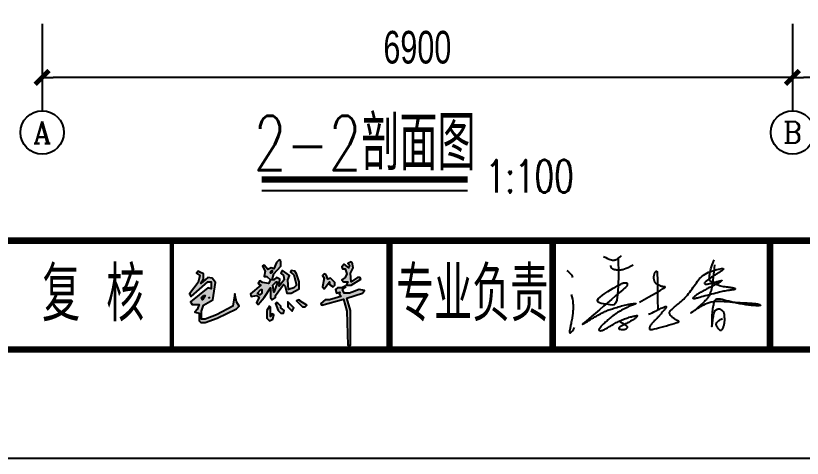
# Model space of a CAD drawing. Extents: x -316592 to 60787, y -138940 to -60306.
# Drawn here: x -3089 to 4144, y -106597 to -102528 of the extents above; entities that cross this region are included whole.
import ezdxf
from ezdxf.enums import TextEntityAlignment as Align

# ---------------------------------------------------------------- set-up
doc = ezdxf.new("R2010")
doc.units = 0
doc.header["$LTSCALE"] = 1000
doc.header["$MEASUREMENT"] = 0
for name, color, linetype in [('AXIS', 4, 'Continuous'), ('AXIS_TEXT', 7, 'Continuous'), ('FHDI签名', 4, 'Continuous'), ('HIDE_B', 7, 'Continuous'), ('PUB_DIM', 7, 'Continuous'), ('图框', 7, 'Continuous'), ('文字', 7, 'Continuous')]:
    doc.layers.add(name, color=color, linetype=linetype)
doc.styles.add('COMPLEX', font='COMPLEX')
doc.styles.add('HZ', font='HZTXT_E.SHX', dxfattribs={"width": 0.7, "bigfont": 'HZTXT.SHX'})
doc.styles.get("Standard").update_dxf_attribs({"font": 'simplex1.shx', "width": 0.7, "bigfont": 'hztxt.shx'})
doc.dimstyles.new('LZGPS', dxfattribs={"dimscale": 100, "dimtxt": 3, "dimasz": 1, "dimexe": 1, "dimexo": 2, "dimgap": 1.25, "dimtad": 1, "dimdec": 0, "dimzin": 0, "dimdsep": 46, "dimtxsty": 'HZ', "dimblk": '$dimbk', "dimcen": 2, "dimclrd": 256, "dimclre": 256, "dimazin": 0, "dimtfac": 1, "dimtdec": 0, "dimtix": 1, "dimtmove": 2, "dimatfit": 3, "dimfxl": 0, "dimtolj": 1, "dimtzin": 0, "dimarcsym": 0})

# ---------------------------------------------------------------- blocks, each defined once
blk = doc.blocks.new('$dimbk')
blk.add_line((0, 0), (-1, 0))
blk.add_lwpolyline([(-0.636, -0.636, 0.45, 0.45, 0), (0.636, 0.636, 0.45, 0.45, 0)], format="xyseb")
blk = doc.blocks.new('*D38')
at = {"layer": 'Defpoints', "color": 0}
for p in [(4054.1, -102602), (5054.1, -102602), (4054.1, -103094.4)]:
    blk.add_point(p, dxfattribs=at)
at = {"layer": 'PUB_DIM', "lineweight": -2}
for p, q in [((4054.1, -102802), (4054.1, -103194.4)), ((5054.1, -102802), (5054.1, -103194.4)), ((4954.1, -103094.4), (4154.1, -103094.4))]:
    blk.add_line(p, q, dxfattribs=at)
at = {"layer": 'PUB_DIM', "lineweight": -2, "xscale": 100, "yscale": 100, "zscale": 100, "rotation": 180}
blk.add_blockref('$dimbk', (4054.1, -103094.4), dxfattribs=at)
at = {"layer": 'PUB_DIM', "lineweight": -2, "xscale": 100, "yscale": 100, "zscale": 100}
blk.add_blockref('$dimbk', (5054.1, -103094.4), dxfattribs=at)
at = {"layer": 'PUB_DIM', "color": 0, "insert": (4554.1, -102819.4), "char_height": 300, "attachment_point": 5, "style": 'HZ'}
blk.add_mtext('\\A1;1000', dxfattribs=at)
blk = doc.blocks.new('*D39')
at = {"layer": 'Defpoints', "color": 0}
for p in [(-2845.9, -102602), (4054.1, -102602), (-2845.9, -103094.4)]:
    blk.add_point(p, dxfattribs=at)
at = {"layer": 'PUB_DIM', "lineweight": -2}
for p, q in [((-2845.9, -102802), (-2845.9, -103194.4)), ((4054.1, -102802), (4054.1, -103194.4)), ((3954.1, -103094.4), (-2745.9, -103094.4))]:
    blk.add_line(p, q, dxfattribs=at)
at = {"layer": 'PUB_DIM', "lineweight": -2, "xscale": 100, "yscale": 100, "zscale": 100, "rotation": 180}
blk.add_blockref('$dimbk', (-2845.9, -103094.4), dxfattribs=at)
at = {"layer": 'PUB_DIM', "lineweight": -2, "xscale": 100, "yscale": 100, "zscale": 100}
blk.add_blockref('$dimbk', (4054.1, -103094.4), dxfattribs=at)
at = {"layer": 'PUB_DIM', "color": 0, "insert": (604.1, -102819.4), "char_height": 300, "attachment_point": 5, "style": 'HZ'}
blk.add_mtext('\\A1;6900', dxfattribs=at)
blk = doc.blocks.new('_AXISO')
blk.add_circle((0, 0), 0.5)
at = {"layer": 'AXIS_TEXT', "style": 'COMPLEX', "width": 1.041667}
blk.add_attdef('A', text='', height=0.56, dxfattribs=at).set_placement((-0.25, -0.28), (0.25, -0.28), align=Align.FIT)
blk = doc.blocks.new('包燕华')
at = {"linetype": 'Continuous'}
h = blk.add_hatch(color=4, dxfattribs=at)
h.paths.add_polyline_path([(122, 116), (120, 112), (113, 113), (110, 115), (108, 112), (111, 110), (99, 100), (100, 97), (106, 98), (109, 96), (106, 90), (108, 88), (115, 96), (122, 107), (122, 96), (124, 93), (128, 96), (128, 98), (137, 111), (139, 109), (141, 101), (146, 101), (155, 106), (155, 114), (152, 123), (150, 126), (146, 127), (145, 125), (149, 122), (152, 110), (149, 107), (143, 105), (142, 116), (144, 121), (136, 127), (134, 124), (137, 121), (138, 116), (132, 109), (133, 117), (129, 119), (126, 116), (124, 116), (126, 123), (134, 132), (134, 138), (132, 139), (129, 136), (126, 129), (123, 130), (119, 128), (115, 133), (113, 132), (116, 126), (115, 120), (118, 120)])
h.paths.add_polyline_path([(122, 124), (123, 126), (124, 127), (124, 125)], flags=16)
h.paths.add_polyline_path([(129, 114), (130, 113), (126, 102), (125, 110), (128, 113)], flags=16)
h.paths.add_polyline_path([(112, 105), (112, 101), (110, 99), (107, 101), (111, 105)], flags=16)
h.paths.add_polyline_path([(122, 85), (121, 86), (118, 81), (118, 72), (121, 69), (125, 71), (126, 76), (124, 77), (122, 74)])
h.paths.add_polyline_path([(131, 81), (134, 78), (137, 78), (138, 81), (134, 84), (134, 86), (131, 89), (129, 90), (128, 89)])
h.paths.add_polyline_path([(147, 80), (149, 84), (143, 90), (142, 91), (142, 85)])
h.paths.add_polyline_path([(159, 85), (162, 85), (164, 87), (156, 92), (155, 93), (152, 92)])
h.paths.add_polyline_path([(206, 94), (210, 80), (211, 41), (214, 41), (214, 81), (210, 95), (228, 101), (230, 104), (224, 105), (213, 101), (207, 101), (205, 105), (209, 108), (208, 109), (204, 107), (199, 107), (197, 105), (198, 101), (202, 102), (201, 100), (203, 97), (190, 93), (185, 93), (180, 89), (181, 87)])
h.paths.add_polyline_path([(190, 114), (190, 111), (194, 108), (196, 110), (196, 113), (191, 118), (188, 117), (186, 122), (184, 123), (182, 121), (184, 118), (182, 108), (184, 106)])
h.paths.add_polyline_path([(214, 124), (217, 130), (216, 136), (215, 137), (211, 135), (213, 133), (212, 130), (207, 134), (204, 131), (205, 129), (208, 129), (210, 123), (208, 119), (204, 116), (206, 114), (211, 114), (209, 110), (215, 110), (226, 117), (225, 119), (222, 119), (215, 114)])
h = blk.add_hatch(color=4, dxfattribs=at)
h.paths.add_polyline_path([(40, 88), (38, 82), (35, 79), (40, 78), (40, 69), (42, 67), (47, 67), (61, 72), (83, 83), (86, 86), (83, 91), (81, 100), (79, 86), (60, 76), (47, 71), (43, 71), (43, 80), (45, 87), (56, 93), (59, 113), (55, 118), (50, 119), (42, 112), (45, 117), (45, 123), (41, 125), (39, 126), (37, 124), (41, 121), (39, 113), (29, 100), (31, 97), (50, 114), (54, 114), (54, 106), (50, 107), (30, 91), (32, 88)])
h.paths.add_polyline_path([(43, 96), (45, 98), (47, 98), (44, 93)], flags=16)
at = {"color": 4, "linetype": 'Continuous', "elevation": 15547796}
for points in [[(134, 138), (132, 139), (129, 136), (126, 129), (123, 130), (119, 128), (115, 133), (113, 132), (116, 126), (115, 120), (118, 120), (122, 116), (120, 112), (113, 113), (110, 115), (108, 112), (111, 110), (99, 100), (100, 97), (106, 98), (109, 96), (106, 90), (108, 88), (115, 96), (122, 107), (122, 96), (124, 93), (128, 96), (128, 98), (137, 111), (139, 109), (141, 101), (146, 101), (155, 106), (155, 114), (152, 123), (150, 126), (146, 127), (145, 125), (149, 122), (152, 110), (149, 107), (143, 105), (142, 116), (144, 121), (136, 127), (134, 124), (137, 121), (138, 116), (132, 109), (133, 117), (129, 119), (126, 116), (124, 116), (126, 123), (134, 132), (134, 138)], [(216, 136), (215, 137), (211, 135), (213, 133), (212, 130), (207, 134), (204, 131), (205, 129), (208, 129), (210, 123), (208, 119), (204, 116), (206, 114), (211, 114), (209, 110), (215, 110), (226, 117), (225, 119), (222, 119), (215, 114), (214, 124), (217, 130), (216, 136)], [(123, 126), (124, 127), (124, 125), (122, 124), (123, 126)], [(41, 125), (39, 126), (37, 124), (41, 121), (39, 113), (29, 100), (31, 97), (50, 114), (54, 114), (54, 106), (50, 107), (30, 91), (32, 88), (40, 88), (38, 82), (35, 79), (40, 78), (40, 69), (42, 67), (47, 67), (61, 72), (83, 83), (86, 86), (83, 91), (81, 100), (79, 86), (60, 76), (47, 71), (43, 71), (43, 80), (45, 87), (56, 93), (59, 113), (55, 118), (50, 119), (42, 112), (45, 117), (45, 123), (41, 125)], [(186, 122), (184, 123), (182, 121), (184, 118), (182, 108), (184, 106), (190, 114), (190, 111), (194, 108), (196, 110), (196, 113), (191, 118), (188, 117), (186, 122)], [(128, 113), (129, 114), (130, 113), (126, 102), (125, 110), (128, 113)], [(209, 108), (208, 109), (204, 107), (199, 107), (197, 105), (198, 101), (202, 102), (201, 100), (203, 97), (190, 93), (185, 93), (180, 89), (181, 87), (206, 94), (210, 80), (211, 41), (214, 41), (214, 81), (210, 95), (228, 101), (230, 104), (224, 105), (213, 101), (207, 101), (205, 105), (209, 108)], [(111, 105), (112, 105), (112, 101), (110, 99), (107, 101), (111, 105)], [(45, 98), (47, 98), (44, 93), (43, 96), (45, 98)], [(51, 95), (52, 96), (51, 95)], [(143, 90), (142, 91), (142, 85), (147, 80), (149, 84), (143, 90)], [(156, 92), (155, 93), (152, 92), (159, 85), (162, 85), (164, 87), (156, 92)], [(122, 85), (121, 86), (118, 81), (118, 72), (121, 69), (125, 71), (126, 76), (124, 77), (122, 74), (122, 85)], [(131, 89), (129, 90), (128, 89), (131, 81), (134, 78), (137, 78), (138, 81), (134, 84), (134, 86), (131, 89)]]:
    blk.add_lwpolyline(points, dxfattribs=at)
blk = doc.blocks.new('A$C073010F7')
at = {"color": 4}
for points in [[(449.5, 653.1), (451.2, 513.8), (449.7, 410.1), (444.9, 336.8), (437.2, 288.8), (426.7, 261), (413.6, 248.2), (398.1, 245.4), (380.4, 247.4), (360.7, 250), (340.3, 252.6), (320.3, 255.7), (301.9, 259.4), (286.5, 264.3), (275.1, 270.6), (269.1, 278.6), (269.7, 288.8), (277.7, 301.3), (292, 315.7), (311.2, 331.2), (333.8, 347.4), (358.4, 363.6), (383.3, 379.1), (407.3, 393.3), (428.7, 405.7), (446.4, 415.7), (460.7, 423.4), (472, 429.2), (480.7, 433.4), (487.5, 436.2), (492.7, 438), (496.8, 439), (500.4, 439.6), (503.9, 439.9), (507.2, 440), (510.4, 440.1), (513.4, 440), (516.2, 439.9), (518.7, 439.7), (520.9, 439.5), (522.7, 439.3), (524.1, 439.2), (525.2, 439), (526, 438.8), (526.6, 438.4), (526.9, 437.9), (527.2, 437.1), (527.4, 436), (527.6, 434.6), (527.9, 432.8), (528.1, 430.7), (528.3, 428.3), (528.4, 425.7), (528.4, 423), (528.2, 420.2), (527.7, 417.5), (526.8, 414.9), (525.6, 412.3), (523.3, 409.3), (519.3, 405.2), (513, 399.4), (503.6, 391.2), (490.6, 380), (473.2, 365.2), (450.9, 346.1), (423.2, 322.5), (391.3, 295.3), (356.7, 265.6), (320.8, 234.9), (285, 204.2), (250.8, 174.9), (219.7, 148.3), (193.1, 125.5), (172.1, 107.5), (156.6, 94.1), (146.1, 84.9), (140, 79.3), (137.8, 76.9), (139.1, 77.1), (143.4, 79.5), (150.1, 83.6), (158.7, 88.9), (169, 95.2), (180.6, 102.3), (193.1, 109.9), (206.3, 117.9), (219.8, 126), (233.3, 134), (246.5, 141.8), (259.1, 149), (271.1, 155.8), (282.6, 162.2), (293.5, 168.1), (304, 173.6), (314.1, 178.7), (323.7, 183.4), (333.1, 187.8), (342.1, 191.8), (351, 195.6), (360, 199.2), (369.1, 202.7), (378.6, 206.1), (388.6, 209.6), (399.3, 213.1), (410.9, 216.9), (423.4, 220.8), (436.6, 224.8), (450.5, 228.9), (464.6, 233), (478.7, 237), (492.7, 240.7), (506.3, 244.2), (519.2, 247.3), (531.3, 249.9), (542.4, 252.1), (552.7, 253.9), (562, 255.3), (570.5, 256.4), (578, 257.2), (584.6, 257.8), (590.3, 258.1), (595.1, 258.3), (598.9, 258.3), (601.7, 258.1), (603.4, 257.7), (604.1, 257), (603.6, 256.1), (602, 255), (599.2, 253.6), (595.1, 251.9), (589.8, 249.9), (583.5, 247.6), (576.1, 244.8), (567.9, 241.7), (558.8, 238.1), (548.9, 234.1), (538.4, 229.5), (527.3, 224.3), (515.7, 218.7), (503.9, 212.7), (491.9, 206.3), (479.8, 199.6), (467.9, 192.8), (456.2, 185.8), (444.9, 178.8), (434.1, 171.8), (423.8, 164.8), (413.9, 157.8), (404.4, 150.8), (395.2, 143.8), (386.3, 136.7), (377.5, 129.6), (368.9, 122.5), (360.4, 115.3), (352.1, 108.1), (344, 101), (336.1, 93.9), (328.6, 87.1), (321.5, 80.4), (314.9, 73.9), (308.9, 67.8), (303.4, 62), (298.5, 56.6), (294.3, 51.6), (290.6, 47), (287.5, 42.7), (285.1, 38.9), (283.2, 35.5), (281.8, 32.6), (281.1, 30.1), (280.9, 28), (281.2, 26.3), (281.9, 24.9), (283.1, 23.7), (284.6, 22.8), (286.4, 22), (288.5, 21.4), (290.9, 20.9), (293.5, 20.5), (296.6, 20.5), (300.2, 20.8), (304.4, 21.6), (309.3, 22.9), (314.9, 25), (321.4, 27.8), (328.8, 31.5), (336.9, 35.9), (345.8, 40.9), (355.2, 46.4), (364.9, 52.2), (374.9, 58.1), (384.9, 64.1), (394.9, 70), (404.7, 75.6), (414.4, 81), (424, 86.2), (433.6, 91.2), (443.3, 96.1), (453.1, 100.8), (463.1, 105.5), (473.3, 110), (483.8, 114.5), (494.5, 118.9), (505.3, 123.1), (516.1, 127.2), (526.8, 131), (537.2, 134.5), (547.2, 137.7), (556.7, 140.6), (565.6, 143.1), (574, 145.2), (581.6, 147), (588.6, 148.4), (594.8, 149.6), (600.3, 150.6), (604.9, 151.4), (608.8, 152), (611.8, 152.4), (614.1, 152.7), (615.6, 152.8), (616.5, 152.6), (617, 152.2), (616.9, 151.4), (616.5, 150.3), (615.9, 148.9), (615, 147), (613.8, 144.7), (612.1, 142), (609.8, 138.9), (606.9, 135.5), (603.1, 131.8), (598.3, 127.7), (592.4, 123.3), (585.3, 118.6), (577.3, 113.7), (568.5, 108.7), (559.2, 103.6), (549.6, 98.6), (540, 93.6), (530.6, 88.8), (521.7, 84.2), (513.5, 79.9), (505.9, 76), (499, 72.3), (492.7, 69), (487.1, 66), (482, 63.3), (477.5, 60.8), (473.7, 58.7), (470.3, 56.9), (467.4, 55.3), (465, 53.9), (463, 52.6), (461.4, 51.5), (460, 50.3), (458.9, 49.1), (458.1, 47.8), (457.4, 46.4), (456.8, 45), (456.5, 43.4), (456.3, 41.9), (456.3, 40.4), (456.5, 39), (456.8, 37.7), (457.4, 36.6), (458.1, 35.8), (459.1, 35.1), (460.2, 34.5), (461.4, 34.1), (462.9, 33.8), (464.4, 33.6), (466.2, 33.4), (468, 33.2), (470, 33), (472.1, 32.7), (474.3, 32.5), (476.6, 32.2), (478.9, 32), (481.3, 31.7), (483.7, 31.5), (486.1, 31.4), (488.6, 31.3), (491, 31.2), (493.5, 31.2), (496, 31.3), (498.6, 31.5), (501.3, 31.9), (504, 32.3), (506.9, 32.9), (509.9, 33.7), (512.9, 34.6), (516, 35.7), (519, 37), (521.9, 38.5), (524.6, 40.3), (527.2, 42.2), (529.4, 44.5), (531.3, 47.1), (532, 50.2), (530.7, 54.1), (526.7, 59.1), (519.1, 65.5), (507.1, 73.4), (489.9, 83.2), (466.7, 95.2)], [(322.1, 671.7), (340.6, 661.6), (356.3, 653.8), (369.7, 648), (381, 644), (390.7, 641.4), (399, 640.1), (406.4, 639.7), (413.2, 639.9), (419.8, 640.5), (426.3, 641.8), (433, 644.1), (440.1, 647.6), (448, 652.8), (456.8, 659.9), (466.7, 669.2), (478.1, 681)], [(715.5, 165), (732.3, 171.7), (747.7, 178.1), (762.1, 184.4), (775.3, 190.5), (787.5, 196.3), (798.8, 201.9), (809.4, 207.2), (819.2, 212.1), (828.3, 216.8), (836.8, 221.1), (844.5, 224.8), (851.4, 228.1), (857.4, 230.7), (862.4, 232.6), (866.4, 233.7), (869.3, 233.9), (871, 233.2), (871.7, 231.6), (871.3, 229.3), (870, 226.1), (867.9, 222.2), (865, 217.8), (861.5, 212.7), (857.4, 207.1), (852.8, 201.1), (847.7, 194.8), (842.4, 188.2), (836.9, 181.6), (831.3, 174.9), (825.8, 168.4), (820.3, 162.1), (815.1, 156.2), (810.2, 150.7), (805.6, 145.6), (801.2, 140.8), (797, 136.4), (793.1, 132.2), (789.2, 128.2), (785.4, 124.4), (781.7, 120.7), (777.9, 117.1), (774.2, 113.5), (770.5, 109.9), (766.8, 106.3), (763.1, 102.6), (759.5, 99), (755.9, 95.2), (752.4, 91.4), (748.9, 87.5), (745.5, 83.5), (742.3, 79.4), (739.2, 75.5), (736.3, 71.5), (733.7, 67.7), (731.3, 64.1), (729.2, 60.6), (727.5, 57.5), (726.2, 54.5), (725.1, 51.7), (724.3, 49.2), (723.7, 46.9), (723.5, 44.7), (723.4, 42.7), (723.5, 40.8), (723.8, 39), (724.3, 37.4), (724.9, 35.9), (725.7, 34.6), (726.6, 33.4), (727.7, 32.3), (728.9, 31.3), (730.2, 30.5), (731.8, 29.9), (733.9, 29.5), (737, 29.6), (741.7, 30.1), (748.4, 31.3), (757.6, 33.3), (769.7, 36.1), (785.2, 40), (804.2, 44.9), (826.2, 50.7), (849.8, 57.1), (874.1, 63.8), (898, 70.6), (920.5, 77.1), (940.4, 83.2), (956.8, 88.5), (968.7, 92.8), (976.6, 96.3), (981.1, 99), (982.7, 101.2), (982.1, 102.9), (979.8, 104.4), (976.4, 105.7), (972.7, 107.1), (968.9, 108.6), (965.3, 110.3), (961.7, 112.1), (958.2, 114.2), (954.6, 116.4), (951, 118.9), (947.2, 121.5), (943.2, 124.4), (939.1, 127.5), (934.8, 130.8), (930.5, 134.2), (926.3, 137.7), (922.2, 141.2), (918.3, 144.7), (914.7, 148.2), (911.6, 151.7), (908.9, 155), (906.6, 158.1), (904.8, 161.2), (903.4, 164.2), (902.3, 167), (901.5, 169.8), (900.9, 172.5), (900.7, 175.2), (900.6, 177.8), (900.8, 180.4), (901.3, 183.1), (902.4, 185.9), (903.9, 189), (906.1, 192.4), (909, 196.1), (912.8, 200.3), (917.3, 205), (922.8, 210.2), (929, 215.9), (936, 222.1), (943.7, 228.7), (952.1, 235.8), (961.1, 243.4), (970.7, 251.3), (980.8, 259.7), (991.3, 268.5), (1002.1, 277.8), (1013.2, 287.7), (1024.3, 298), (1035.5, 309), (1046.6, 320.6), (1057.4, 332.8), (1068, 345.6), (1078.3, 359), (1088.4, 372.8), (1098.3, 386.7), (1107.9, 400.7), (1117.4, 414.6), (1126.8, 428.2), (1136, 441.4), (1145.2, 454), (1154.6, 466), (1164.3, 477.5), (1174.7, 488.3), (1185.9, 498.5), (1198.1, 508), (1211.7, 517), (1226.7, 525.3), (1243.4, 533), (1261.3, 540), (1279.6, 546.3), (1297.8, 551.7), (1315.2, 556.4), (1331.3, 560), (1345.3, 562.8), (1356.8, 564.5), (1365.1, 565.2), (1370.5, 564.9), (1373.5, 563.8), (1374.2, 562), (1373.2, 559.6), (1370.7, 556.7), (1367.2, 553.6), (1363, 550.2), (1358.4, 546.8), (1353.5, 543.2), (1348.3, 539.6), (1342.9, 535.9), (1337.2, 532.2), (1331.3, 528.3), (1325.2, 524.4), (1318.9, 520.4), (1312.4, 516.3), (1305.9, 512.2), (1299.3, 508), (1292.9, 503.9), (1286.5, 499.9), (1280.4, 496), (1274.6, 492.2), (1269.1, 488.6), (1264.1, 485.2), (1259.4, 482), (1255.1, 479), (1251, 476), (1247, 473.1), (1243.2, 470.3), (1239.3, 467.5), (1235.5, 464.6), (1231.6, 461.7), (1227.6, 458.7), (1223.8, 455.7), (1220.1, 452.8), (1216.8, 449.9), (1213.8, 447.1), (1211.3, 444.3), (1209.5, 441.8), (1208.3, 439.4), (1207.7, 437.1), (1207.8, 435.1), (1208.4, 433.3), (1209.5, 431.8), (1211, 430.4), (1212.9, 429.4), (1215.1, 428.6), (1217.7, 428.2), (1220.6, 428), (1223.9, 428.2), (1227.7, 428.6), (1232.1, 429.4), (1237.2, 430.4), (1242.9, 431.8), (1249.5, 433.5), (1256.9, 435.4), (1265, 437.6), (1273.5, 440), (1282.3, 442.4), (1291.2, 444.8), (1299.9, 447.2), (1308.3, 449.5), (1316.1, 451.5), (1323.2, 453.3), (1329.6, 454.8), (1335.3, 456.1), (1340.3, 457.2), (1344.6, 458.1), (1348.3, 458.8), (1351.4, 459.3), (1353.9, 459.8), (1355.9, 460.1), (1357.3, 460.3), (1358.2, 460.4), (1358.5, 460.2), (1358.4, 459.8), (1357.7, 459), (1356.6, 458), (1354.9, 456.5), (1352.8, 454.7), (1350.3, 452.6), (1347.3, 450.1), (1343.7, 447.4), (1339.8, 444.4), (1335.3, 441.3), (1330.3, 438.2), (1324.9, 434.9), (1319, 431.7), (1312.6, 428.4), (1305.8, 425.1), (1298.7, 421.7), (1291.3, 418.3), (1283.6, 414.7), (1275.7, 411.1), (1267.7, 407.2), (1259.5, 403.2), (1251.3, 399.1), (1243, 394.9), (1234.7, 390.5), (1226.3, 386.1), (1218, 381.6), (1209.7, 377.2), (1201.5, 372.7), (1193.4, 368.2), (1185.4, 363.8), (1177.6, 359.4), (1170, 355), (1162.7, 350.7), (1155.7, 346.4), (1149, 342.2), (1142.8, 338), (1137, 333.9), (1131.7, 330), (1126.8, 326.2), (1122.4, 322.6), (1118.5, 319.3), (1115.1, 316.3), (1112.2, 313.7), (1109.8, 311.6), (1108, 309.8), (1106.6, 308.6), (1105.7, 307.6), (1105.1, 306.9), (1105, 306.4), (1105.1, 306), (1105.6, 305.7), (1106.2, 305.3), (1107.1, 304.9), (1108.2, 304.4), (1109.4, 303.9), (1110.9, 303.4), (1112.5, 303), (1114.3, 302.7), (1116.3, 302.6), (1118.4, 302.7), (1120.8, 303), (1123.6, 303.6), (1127.2, 304.5), (1131.8, 305.9), (1137.7, 307.6), (1145.2, 309.8), (1154.6, 312.5), (1166.1, 315.7), (1179.9, 319.5), (1195.7, 323.8), (1213, 328.4), (1231.4, 333.3), (1250.3, 338.2), (1269.3, 343.1), (1287.9, 347.8), (1305.6, 352.3), (1322.2, 356.3), (1337.5, 360), (1351.8, 363.3), (1365.2, 366.3), (1377.7, 368.9), (1389.5, 371.3), (1400.8, 373.4), (1411.7, 375.2), (1422.2, 376.9), (1432.2, 378.4), (1441.7, 379.7), (1450.3, 380.8), (1458.1, 381.9), (1464.7, 382.9), (1470.2, 383.8), (1474.2, 384.7), (1476.8, 385.6), (1478, 386.5), (1478, 387.4), (1477.2, 388.3), (1475.5, 389.2), (1473.3, 390.1), (1470.7, 390.9), (1468, 391.7), (1465.3, 392.4), (1462.3, 393.1), (1459, 393.8), (1455.2, 394.6), (1450.7, 395.3), (1445.3, 396.2), (1438.7, 397.1), (1430.9, 398.2), (1421.6, 399.3), (1411.2, 400.7), (1399.7, 402.3), (1387.6, 404.1), (1375.1, 406.2), (1362.4, 408.7), (1349.8, 411.5), (1337.6, 414.8), (1325.9, 418.5), (1315, 422.6), (1304.8, 426.9), (1295.4, 431.2), (1286.9, 435.6), (1279.4, 439.9), (1272.9, 443.8), (1267.5, 447.5), (1263.2, 450.6), (1259.9, 453.4), (1257.5, 455.9), (1255.8, 458.2), (1254.6, 460.5), (1253.9, 462.9), (1253.3, 465.5), (1252.8, 468.3), (1252.3, 471.6), (1251.8, 475.3), (1251.4, 479.7), (1251, 484.7), (1250.9, 490.6), (1251.1, 497.3), (1251.6, 505), (1252.5, 513.9), (1254, 523.9), (1256.1, 535.3), (1259, 548.2), (1263, 562.9), (1268.2, 579.5), (1274.8, 598.1), (1283, 619.1), (1293, 642.4)], [(580.5, 596.1), (556.8, 582.8), (536.4, 572.5), (519.1, 564.8), (504.3, 559.3), (491.7, 555.6), (481, 553.4), (471.9, 552.2), (463.8, 551.7), (456.6, 551.5), (450.1, 551.5), (444.2, 551.7), (438.9, 552), (434.1, 552.5), (429.7, 553.1), (425.7, 553.8), (421.9, 554.5), (418.5, 555.3), (415.2, 556.1), (412.1, 557), (409.2, 558), (406.4, 559.1), (403.7, 560.3), (401.1, 561.6), (398.7, 563.2), (396.2, 564.9), (393.9, 567), (391.8, 569.5), (389.9, 572.6), (388.3, 576.4), (387, 581.1), (386.2, 586.7), (385.9, 593.5)], [(1293.8, 598.1), (1291.3, 568.7), (1288.8, 540.4), (1286.1, 513.4), (1283.4, 487.8), (1280.7, 463.8), (1277.8, 441.6), (1274.8, 421.4), (1271.6, 403.2), (1268.3, 387.3), (1264.9, 373.5), (1261.4, 361.5), (1257.8, 351.1), (1254.1, 342), (1250.4, 334), (1246.6, 326.9), (1242.8, 320.5), (1238.9, 314.5), (1234.9, 308.8), (1230.6, 303.1), (1225.7, 297.2), (1220.2, 291.1), (1213.9, 284.5), (1206.6, 277.2), (1198.2, 269), (1188.6, 259.9), (1178, 250.1), (1166.8, 239.8), (1155.4, 229.5), (1144, 219.4), (1133, 209.8), (1122.7, 201), (1113.5, 193.4), (1105.7, 187.2), (1099.3, 182.3), (1094.3, 178.8), (1090.9, 176.6), (1088.9, 175.6), (1088.5, 175.8), (1089.6, 177.1), (1092.3, 179.3), (1096.6, 182.6), (1102.4, 186.7), (1109.5, 191.7), (1117.8, 197.3), (1127.1, 203.5), (1137.5, 210.3), (1148.6, 217.5), (1160.4, 225), (1172.9, 232.7), (1186, 240.5), (1199.9, 248.1), (1214.8, 255.3), (1230.7, 261.9), (1247.9, 267.6), (1266.4, 272.4), (1286.3, 275.8), (1307.8, 277.9), (1330.6, 278.7), (1354.2, 278.5), (1378.6, 277.5), (1403.2, 275.9), (1427.8, 273.9), (1452, 271.8), (1475.6, 269.8), (1498.3, 268.1), (1519.9, 266.6), (1540.4, 265.4), (1559.6, 264.3), (1577.6, 263.4), (1594.2, 262.5), (1609.4, 261.7), (1623.1, 260.9), (1635.2, 260), (1645.8, 259.1), (1655.2, 258), (1663.5, 256.9), (1670.7, 255.6), (1677.1, 254.2), (1682.7, 252.6), (1687.8, 250.8), (1692.3, 248.8), (1696, 246.8), (1698.3, 244.8), (1698.8, 242.9), (1697, 241.3), (1692.5, 240), (1684.8, 239.2), (1673.4, 239), (1658.1, 239.5), (1639.3, 240.7), (1617.7, 242.5), (1593.9, 245), (1568.6, 248.1), (1542.4, 251.9), (1516, 256.2), (1490.1, 261.2), (1465.2, 266.6), (1441.5, 272.4), (1419.2, 278.2), (1398.4, 283.7), (1379.3, 288.7), (1362.1, 292.9), (1346.8, 296), (1333.7, 297.8), (1322.7, 298), (1313.8, 296.6), (1306.5, 293.7), (1300.8, 289.3), (1296.2, 283.6), (1292.6, 276.6), (1289.7, 268.4), (1287.1, 259), (1284.7, 248.4), (1282.5, 237.1), (1280.4, 225.3), (1278.6, 213.2), (1276.9, 201.3), (1275.4, 189.7), (1274.1, 178.7), (1273.1, 168.8), (1272.3, 160), (1271.7, 152.3), (1271.3, 145.5), (1271.1, 139.5), (1270.9, 133.9), (1270.9, 128.6), (1270.9, 123.5), (1270.9, 118.4), (1270.9, 113), (1270.8, 107.5), (1270.8, 101.8), (1270.8, 96.1), (1270.7, 90.4), (1270.7, 84.7), (1270.7, 79.2), (1270.7, 73.8), (1270.7, 68.7), (1270.8, 64.2), (1270.9, 60.5), (1271.1, 58), (1271.5, 57), (1272, 57.7), (1272.7, 60.6), (1273.6, 65.8), (1274.8, 73.6), (1276.1, 83.6), (1277.6, 95.2), (1279.3, 107.8), (1281.1, 120.9), (1283.1, 134), (1285.1, 146.5), (1287.2, 157.8), (1289.4, 167.5), (1291.7, 175.7), (1294, 182.6), (1296.5, 188.3), (1299.1, 192.9), (1301.9, 196.8), (1304.9, 200), (1308.1, 202.7), (1311.5, 205.1), (1315.1, 207.2), (1318.9, 208.9), (1322.7, 210.3), (1326.5, 211.4), (1330.3, 212), (1333.9, 212.2), (1337.4, 212.1), (1340.7, 211.4), (1343.8, 210.4), (1346.7, 209.1), (1349.4, 207.5), (1352.1, 205.7), (1354.6, 203.7), (1357.1, 201.6), (1359.5, 199.5), (1362, 197.4), (1364.4, 195.2), (1366.7, 192.8), (1368.9, 190.2), (1371, 187.3), (1372.9, 184), (1374.6, 180.2), (1376.1, 175.9), (1377.3, 171), (1378.3, 165.6), (1379.1, 159.8), (1379.8, 153.8), (1380.2, 147.7), (1380.6, 141.6), (1380.9, 135.7), (1381.1, 130), (1381.3, 124.7), (1381.4, 119.8), (1381.4, 115), (1381.4, 110.2), (1381.1, 105.4), (1380.7, 100.5), (1380.1, 95.2), (1379.3, 89.5), (1378.2, 83.4), (1376.9, 76.9), (1375.4, 70.1), (1373.7, 63.3), (1371.8, 56.6), (1369.8, 50.1), (1367.6, 44.1), (1365.4, 38.6), (1363, 33.8), (1360.6, 29.8), (1358.1, 26.5), (1355.5, 24.1), (1352.8, 22.6), (1349.9, 21.9), (1347, 22.2), (1343.9, 23.5), (1340.6, 25.8), (1337.3, 28.9), (1333.9, 32.6), (1330.5, 37), (1327.2, 41.7), (1323.9, 46.6), (1320.8, 51.5), (1318, 56.3), (1315.3, 61), (1313.1, 65.4), (1311.4, 69.7), (1310.4, 74), (1310.2, 78.3), (1310.9, 82.8), (1312.7, 87.5), (1315.8, 92.5), (1320.1, 97.8), (1325.6, 103.3), (1331.8, 108.7), (1338.5, 113.9), (1345.5, 118.5), (1352.3, 122.5), (1358.8, 125.5), (1364.6, 127.3)], [(0, 548.2), (14.8, 535.3), (25.9, 525.3), (34, 517.5), (39.6, 511.3), (43.3, 505.8), (45.7, 500.5), (47.2, 494.4), (48.6, 487.1)], [(636.7, 271.2), (718.4, 316), (778.3, 349.6), (819.5, 373.4), (845.3, 389.2), (858.7, 398.5), (862.9, 403.2), (861.2, 404.8), (856.7, 405), (851.9, 405.1), (847.4, 405.5), (843.1, 406.1), (839, 406.9), (834.9, 408), (830.7, 409.2), (826.4, 410.6), (821.9, 412.3), (817.2, 414.1), (812.3, 416.1), (807.3, 418.3), (802.3, 420.8), (797.4, 423.4), (792.7, 426.2), (788.3, 429.2), (784.2, 432.5), (780.7, 435.9), (777.5, 439.6), (774.8, 443.4), (772.4, 447.2), (770.4, 451.2), (768.6, 455.2), (767.2, 459.2), (765.9, 463.2), (764.9, 467.1), (764.1, 471), (763.4, 474.8), (763, 478.6), (762.7, 482.4), (762.6, 486.2), (762.7, 490.1), (763, 494.1), (763.5, 498.1), (764.1, 502.1), (764.9, 506.1), (765.9, 510.1), (767, 514), (768.1, 517.7), (769.4, 521.3), (770.7, 524.6), (772.1, 527.6), (773.6, 530.4), (775.1, 532.9), (776.6, 535.1), (778.2, 536.9), (779.7, 538.5), (781.3, 539.8), (782.9, 540.7), (784.4, 541.3), (785.9, 541.6), (787.4, 541.4), (788.7, 540.9), (789.9, 539.8), (791, 538.3), (791.8, 536.2), (792.5, 533.6), (792.9, 529.8), (793.1, 522), (793.3, 506.7), (793.6, 480.5), (794, 439.9), (794.7, 381.6), (795.7, 302.1), (797.1, 197.9)], [(36.8, 336.7), (43, 316.5), (47.7, 297.5), (51.1, 279.7), (53.2, 263), (54.4, 247.3), (54.8, 232.5), (54.6, 218.5), (54, 205.2), (53.2, 192.6), (52.2, 180.6), (51, 169), (49.7, 157.8), (48.2, 147), (46.6, 136.4), (44.8, 125.9), (43, 115.6), (41, 105.2), (38.9, 95), (36.8, 84.9), (34.7, 75.1), (32.7, 65.7), (30.7, 56.8), (28.9, 48.4), (27.3, 40.7), (25.8, 33.7), (24.7, 27.4), (23.8, 21.9), (23.2, 16.9), (23, 12.6), (23.2, 8.9), (23.8, 5.8), (24.9, 3.1), (26.4, 1), (28.7, 0), (31.8, 0.6), (35.9, 3.5), (41.3, 9.1), (48.1, 18.1), (56.5, 31), (66.6, 48.5)]]:
    blk.add_lwpolyline(points, dxfattribs=at)

msp = doc.modelspace()

# ---------------------------------------------------------------- linework, layer by layer
msp.add_lwpolyline([(11847.8, -106596.8), (11847.8, -76896.8), (-30152.2, -76896.8), (-30152.2, -106596.8)], close=True)
at = {"layer": 'AXIS'}
for p, q in [((-2845.9, -102602), (-2845.9, -103400.8)), ((4054.1, -102602), (4054.1, -103400.8))]:
    msp.add_line(p, q, dxfattribs=at)
at = {"layer": 'HIDE_B', "flags": 128}
msp.add_lwpolyline([(-27152.2, -104596.8), (-27152.2, -104596.8), (-27152.2, -104596.8), (-27152.2, -77896.8), (-27152.2, -77896.8), (-27152.2, -77896.8), (10847.8, -77896.8), (10847.8, -77896.8), (10847.8, -77896.8), (10847.8, -77896.8), (10847.8, -77896.8), (10847.8, -77896.8), (10847.8, -104596.8), (10847.8, -104596.8), (-27152.2, -104596.8)], close=True, dxfattribs=at)
at = {"layer": '图框', "linetype": 'Continuous', "const_width": 60}
for points in [[(10847.8, -77896.8), (-27152.2, -77896.8), (-27152.2, -105596.8), (10847.8, -105596.8), (10847.8, -77896.8)], [(-27152.2, -104596.8), (10847.8, -104596.8)], [(347.8, -105596.8), (347.8, -104596.8)], [(347.8, -105596.8), (347.8, -104596.8)], [(1847.8, -105596.8), (1847.8, -104596.8)], [(3847.8, -105596.8), (3847.8, -104596.8)]]:
    msp.add_lwpolyline(points, dxfattribs=at)
at = {"layer": '图框', "const_width": 40}
msp.add_lwpolyline([(-1652.2, -105596.8), (-1652.2, -104596.8)], dxfattribs=at)
at = {"layer": '文字'}
msp.add_line((-826.7, -104133.4), (1065.4, -104133.4), dxfattribs=at)
at = {"layer": '文字', "const_width": 60}
msp.add_lwpolyline([(-826.7, -104033.4), (1065.4, -104033.4)], dxfattribs=at)

# ---------------------------------------------------------------- block references
at = {"xscale": 1.048344000026118, "yscale": 1.048343999893405, "zscale": 1.048344}
msp.add_blockref('A$C073010F7', (1979.4, -105445.2), dxfattribs=at)
at = {"layer": 'AXIS'}
ref = msp.add_blockref('_AXISO', (-2845.9, -103600.8), dxfattribs=dict(at, xscale=400, yscale=400, zscale=400))
ref.add_attrib('A', 'A', dxfattribs={"layer": 'AXIS_TEXT', "height": 203.2, "style": 'COMPLEX', "width": 0.944444}).set_placement((-2928.2, -103702.4), (-2763.7, -103702.4), align=Align.FIT)
ref = msp.add_blockref('_AXISO', (4054.1, -103600.8), dxfattribs=dict(at, xscale=400, yscale=400, zscale=400))
ref.add_attrib('A', 'B', dxfattribs={"layer": 'AXIS_TEXT', "height": 198.2, "style": 'COMPLEX', "width": 1.058824}).set_placement((3969.1, -103700), (4139.1, -103700), align=Align.FIT)
at = {"layer": 'FHDI签名', "color": 0, "linetype": 'Continuous', "xscale": 8.000000000029104, "yscale": 8.000000000029104, "zscale": 8}
msp.add_blockref('包燕华', (-1723.3, -105885.6, -93286776), dxfattribs=at)

# ---------------------------------------------------------------- texts
at = {"layer": '图框', "width": 0.7}
msp.add_text('复 核', height=500, dxfattribs=at).set_placement((-2376.5, -105087.3), align=Align.MIDDLE_CENTER)
at = {"layer": '图框', "linetype": 'Continuous', "width": 0.7}
msp.add_text('专业负责', height=500, dxfattribs=at).set_placement((1108.5, -105087.3), align=Align.MIDDLE_CENTER)
at = {"layer": '文字', "color": 7, "width": 0.7}
msp.add_text('2-2剖面图', height=500, dxfattribs=at).set_placement((119.3, -103699.1), align=Align.MIDDLE_CENTER)
at = {"layer": '文字', "width": 0.7}
msp.add_text('1:100', height=300, dxfattribs=at).set_placement((1636.8, -104003.5), align=Align.MIDDLE_CENTER)

# ---------------------------------------------------------------- dimensions: what is measured, and where the dimension line sits
at = {"layer": 'PUB_DIM'}
for p1, p2, picture, middle in [((4054.1, -102602), (-2845.9, -102602), '*D39', (604.1, -102819.4)), ((5054.1, -102602), (4054.1, -102602), '*D38', (4554.1, -102819.4))]:
    dim = msp.add_aligned_dim(p1=p1, p2=p2, distance=492.4, dimstyle='LZGPS', dxfattribs=at)
    dim.commit()
    dim.dimension.update_dxf_attribs({"geometry": picture, "text_midpoint": middle})

doc.saveas('drawing.dxf')
